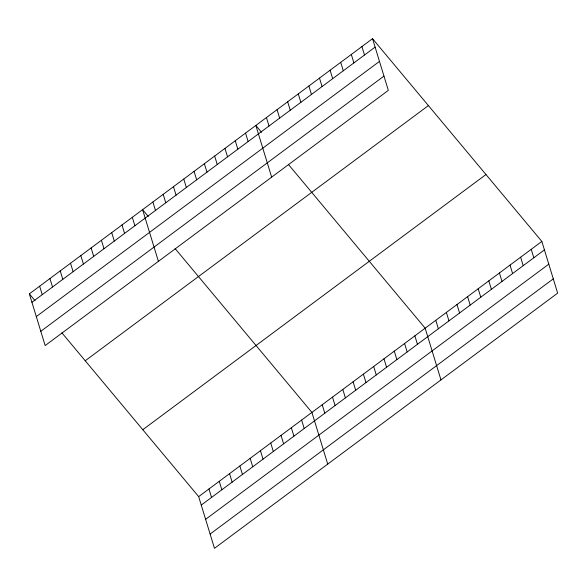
<?xml version="1.0" encoding="UTF-8"?>
<svg xmlns="http://www.w3.org/2000/svg" width="587" height="587" viewBox="0 0 587 587"><rect width="100%" height="100%" fill="white"/><g stroke="black" fill="none" stroke-linecap="round" stroke-linejoin="round"><path stroke-width="0.88" d="M372.525 38.676L388.33 90.376L45.155 345.567L29.35 293.86L372.525 38.676L541.845 241.433L557.65 293.14L214.475 548.324L198.67 496.624L61.848 332.778M31.933 302.312L375.108 47.121M36.299 316.591L379.473 61.4M40.797 331.295L383.964 76.105M85.225 360.77L428.4 105.587M142.795 429.713L485.97 174.522M198.67 496.624L541.845 241.433M201.253 505.077L544.428 249.886M205.619 519.348L548.786 264.157M210.117 534.053L553.284 278.862M261.545 132.266L255.844 125.435L271.649 177.142M288.342 164.353L425.164 328.199L440.969 379.899M148.298 216.478L142.597 209.647L158.402 261.354M175.095 248.565L311.917 412.412L327.722 464.112M29.35 293.86L35.051 300.691M531.235 249.321L533.818 257.774M520.625 257.209L523.215 265.662M510.022 265.097L512.605 273.549M499.412 272.984L501.995 281.437M488.81 280.872L491.392 289.325M478.2 288.76L480.782 297.213M467.59 296.648L470.172 305.101M456.987 304.536L459.57 312.988M446.377 312.423L448.96 320.876M361.915 46.564L364.498 55.009M435.767 320.311L438.357 328.764M351.305 54.444L353.895 62.897M340.702 62.332L343.285 70.785M414.87 335.852L417.452 344.305M330.092 70.22L332.675 78.673M404.575 343.505L407.158 351.958M319.489 78.108L322.072 86.56M394.281 351.165L396.863 359.618M308.879 85.996L311.462 94.448M383.986 358.818L386.569 367.271M298.269 93.883L300.86 102.336M373.684 366.471L376.274 374.924M287.667 101.771L290.249 110.224M363.39 374.132L365.98 382.585M277.057 109.659L279.639 118.112M353.095 381.785L355.678 390.238M266.454 117.547L269.037 126M342.801 389.445L345.383 397.891M332.506 397.098L335.089 405.551M245.549 133.095L248.132 141.548M322.212 404.751L324.794 413.204M235.255 140.748L237.838 149.201M224.96 148.401L227.543 156.854M301.623 420.065L304.205 428.517M214.666 156.061L217.249 164.514M291.328 427.718L293.911 436.17M204.371 163.714L206.954 172.167M281.034 435.378L283.616 443.831M194.07 171.367L196.66 179.82M270.739 443.031L273.322 451.484M183.775 179.028L186.365 187.48M260.437 450.684L263.027 459.137M173.481 186.681L176.063 195.133M250.143 458.344L252.733 466.797M163.186 194.341L165.769 202.794M239.848 465.997L242.431 474.45M152.891 201.994L155.474 210.447M229.554 473.658L232.136 482.103M219.259 481.311L221.842 489.763M132.302 217.307L134.885 225.76M208.965 488.964L211.547 497.416M122.008 224.96L124.591 233.413M111.713 232.613L114.296 241.066M101.419 240.274L104.002 248.727M91.124 247.927L93.707 256.38M80.823 255.58L83.413 264.033M70.528 263.24L73.118 271.693M60.234 270.893L62.816 279.346M49.939 278.554L52.522 287.006M39.645 286.207L42.227 294.659"/></g></svg>
